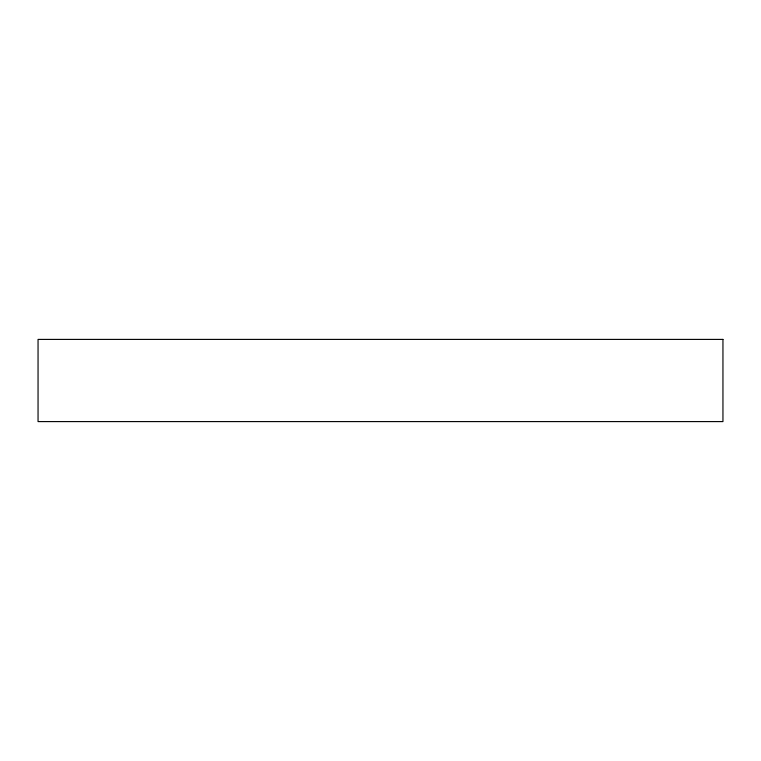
<?xml version="1.0" encoding="UTF-8"?>
<svg xmlns="http://www.w3.org/2000/svg" width="761" height="761" viewBox="0 0 761 761"><rect width="100%" height="100%" fill="white"/><g stroke="black" fill="none" stroke-linecap="round" stroke-linejoin="round"><path stroke-width="1.14" d="M722.95 339.406L38.05 339.406L38.05 421.594L722.95 421.594L722.95 339.406"/></g></svg>
